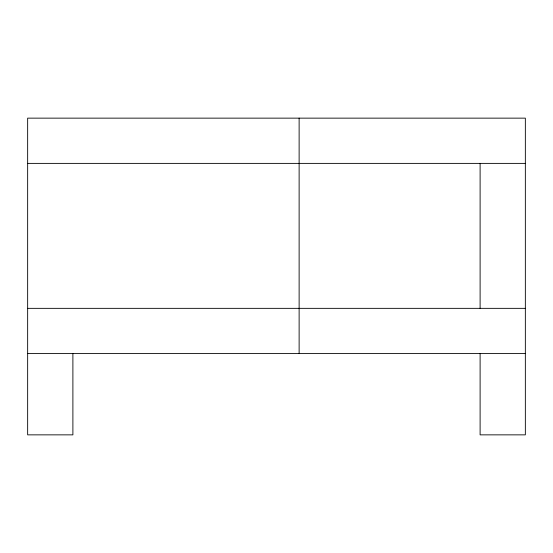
<?xml version="1.0" encoding="UTF-8"?>
<svg xmlns="http://www.w3.org/2000/svg" width="553" height="553" viewBox="0 0 553 553"><rect width="100%" height="100%" fill="white"/><g stroke="black" fill="none" stroke-linecap="round" stroke-linejoin="round"><path stroke-width="0.83" d="M27.65 163.384L525.35 163.384M27.65 308.346L525.35 308.346M27.65 353.588L525.35 353.588M480.108 163.384L480.108 308.346M480.108 353.588L480.108 434.858L525.35 434.858L525.35 118.142L27.65 118.142L27.65 434.858L72.892 434.858L72.892 353.588M299.125 118.142L299.125 353.588"/></g></svg>
